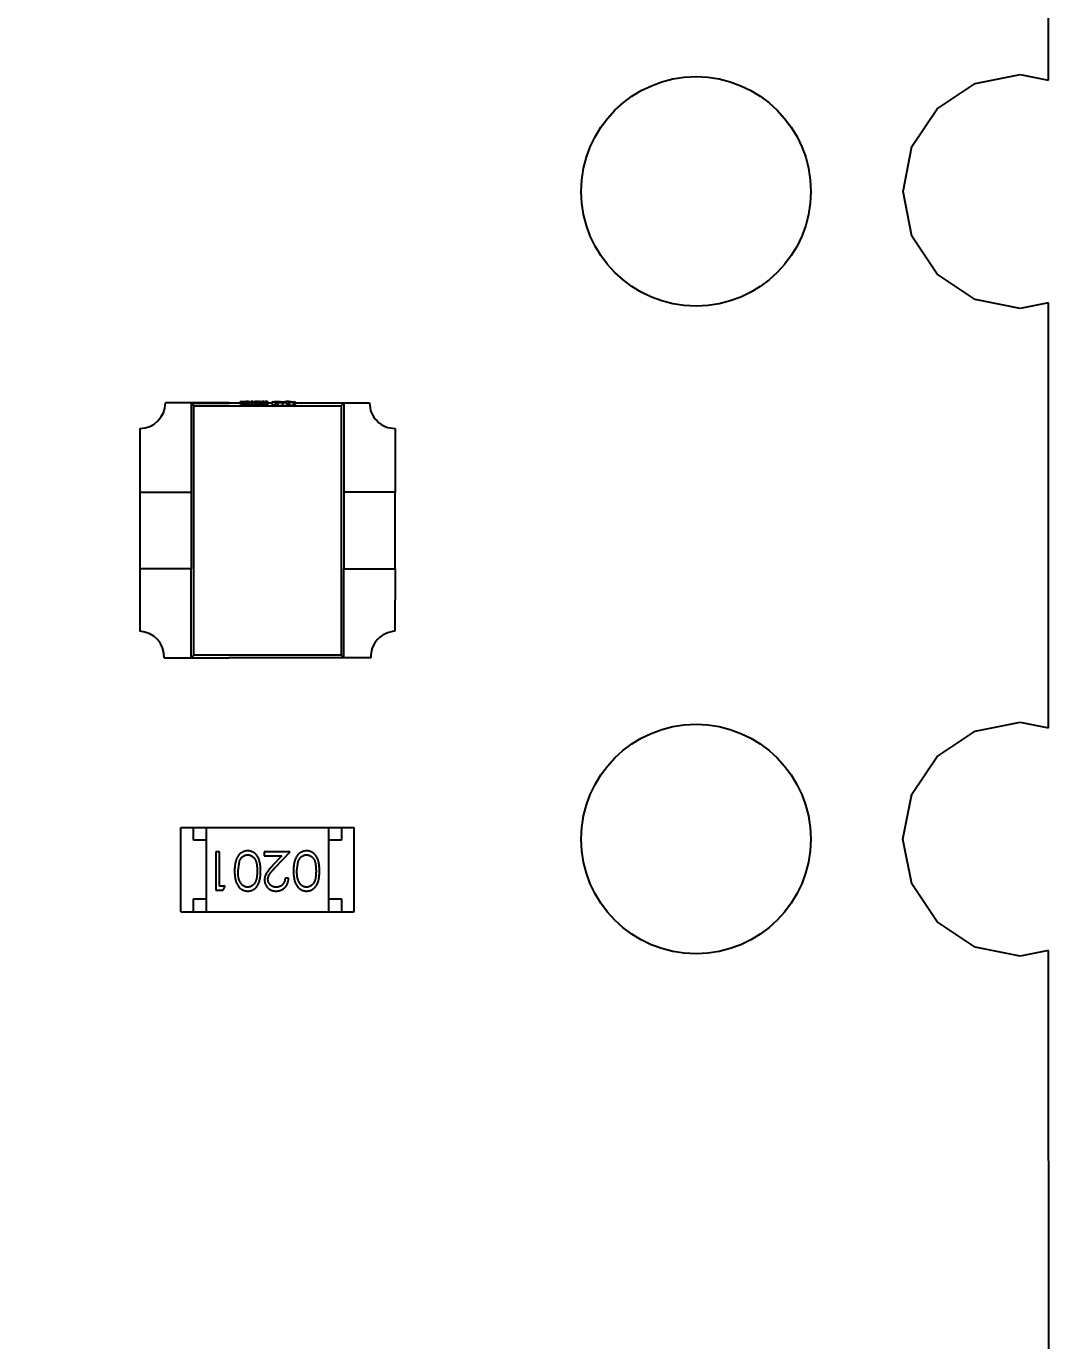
# Model space of a CAD drawing. Header units: inches. Extents: x -37.2 to 29.4, y -3.8 to 37.3.
# Drawn here: x -15.04 to -11.03, y 19.81 to 24.96 of the extents above; entities that cross this region are included whole.
import ezdxf

# ---------------------------------------------------------------- set-up
doc = ezdxf.new("R2010")
doc.units = ezdxf.units.IN
doc.header["$LTSCALE"] = 1.21
doc.header["$MEASUREMENT"] = 0
doc.header["$PDMODE"] = 3
doc.header["$PDSIZE"] = 0.3125
doc.layers.get('0').update_dxf_attribs({"linetype": 'CONTINUOUS'})
doc.layers.get('Defpoints').update_dxf_attribs({"linetype": 'CONTINUOUS'})
doc.layers.add('DIM', color=3, linetype='CONTINUOUS')
doc.styles.get("Standard").update_dxf_attribs({"font": 'txt', "width": 0.8})
doc.dimstyles.get("Standard").update_dxf_attribs({"dimtxt": 0.15625, "dimasz": 0.1875, "dimexe": 0.125, "dimexo": 0.0625, "dimgap": 0.09, "dimtad": 0, "dimtih": 1, "dimtoh": 1, "dimzin": 4, "dimdsep": 46, "dimtxsty": 'STANDARD', "dimblk": '_FILLED', "dimblk1": '_FILLED', "dimblk2": '_FILLED', "dimcen": 0.09, "dimazin": 1, "dimtp": 0.01, "dimtm": 0.01, "dimtfac": 1, "dimtofl": 0, "dimtmove": 0, "dimatfit": 3, "dimldrblk": '_FILLED', "dimfxl": 1, "dimtolj": 1, "dimtzin": 4, "dimarcsym": 0})

# ---------------------------------------------------------------- blocks, each defined once
blk = doc.blocks.new('_FILLED')
at = {"color": 0, "linetype": 'ByBlock'}
blk.add_solid([(0, 0), (-1, 0.1667), (-1, -0.1667)], dxfattribs=at)
blk = doc.blocks.new('*D5')
at = {"layer": 'Defpoints', "color": 0}
for p in [(-36.4962, 28.4485), (-28.0296, 28.4485), (-12.0218, 0.4472)]:
    blk.add_point(p, dxfattribs=at)
at = {"layer": 'DIM', "color": 0, "lineweight": -2}
for p, q in [((-28.0921, 28.4485), (-36.6212, 28.4485)), ((-36.4962, 27.4485), (-36.4962, 16.0045)), ((-36.4962, 1.4472), (-36.4962, 12.8912)), ((-12.0843, 0.4472), (-36.6212, 0.4472))]:
    blk.add_line(p, q, dxfattribs=at)
for p, rotation in [((-36.4962, 28.4485), 90), ((-36.4962, 0.4472), 270)]:
    blk.add_blockref('_FILLED', p, dxfattribs=dict(at, rotation=rotation))
at = {"layer": 'DIM', "color": 0, "insert": (-36.4962, 14.4478), "char_height": 1, "attachment_point": 5, "rotation": 90}
blk.add_mtext('\\A1;28.00', dxfattribs=at)

msp = doc.modelspace()

# ---------------------------------------------------------------- linework, layer by layer
at = {"color": 7, "linetype": 'Continuous'}
for p, q in [((-11.029, 24.7539), (-11.0295, 26.4203)), ((-11.3155, 24.741), (-11.1399, 24.7759)), ((-11.1399, 24.7759), (-11.029, 24.7539)), ((-11.4644, 24.6416), (-11.3155, 24.741)), ((-11.5638, 24.4927), (-11.4644, 24.6416)), ((-11.5988, 24.3172), (-11.5638, 24.4927)), ((-11.5639, 24.1416), (-11.5988, 24.3172)), ((-11.4644, 23.9927), (-11.5639, 24.1416)), ((-11.3156, 23.8933), (-11.4644, 23.9927)), ((-11.14, 23.8583), (-11.3156, 23.8933)), ((-11.0288, 23.8804), (-11.14, 23.8583)), ((-11.0284, 22.2137), (-11.0288, 23.8804)), ((-14.2407, 23.4875), (-14.4902, 23.4875)), ((-14.3893, 23.4864), (-14.3893, 23.1382)), ((-14.3893, 23.4864), (-14.2407, 23.4864)), ((-14.3893, 23.4864), (-14.3789, 23.476)), ((-14.379, 22.4989), (-14.3789, 23.476)), ((-14.3789, 23.476), (-13.8011, 23.4759)), ((-14.2407, 23.4864), (-14.2407, 23.4875)), ((-14.1953, 23.4865), (-14.2407, 23.4865)), ((-14.1953, 23.4831), (-14.1953, 23.4931)), ((-14.1953, 23.4931), (-14.1924, 23.4931)), ((-14.1876, 23.4913), (-14.1953, 23.4931)), ((-14.1876, 23.4814), (-14.1953, 23.4831)), ((-14.1924, 23.4931), (-14.1904, 23.4926)), ((-14.1904, 23.4926), (-14.1819, 23.4926)), ((-14.1896, 23.4924), (-14.1827, 23.4924)), ((-14.1865, 23.4917), (-14.1896, 23.4924)), ((-14.1876, 23.4913), (-14.1876, 23.4814)), ((-14.1848, 23.4913), (-14.1876, 23.4913)), ((-14.1848, 23.4814), (-14.1876, 23.4814)), ((-14.1861, 23.4915), (-14.1858, 23.4917)), ((-14.1827, 23.4924), (-14.1858, 23.4917)), ((-14.1771, 23.4931), (-14.1848, 23.4913)), ((-14.1848, 23.4814), (-14.1848, 23.4913)), ((-14.1771, 23.4831), (-14.1848, 23.4814)), ((-14.1819, 23.4926), (-14.18, 23.4931)), ((-14.18, 23.4931), (-14.1771, 23.4931)), ((-14.1771, 23.4931), (-14.1771, 23.4831)), ((-14.1759, 23.4865), (-14.1771, 23.4865)), ((-14.1759, 23.4922), (-14.1733, 23.4928)), ((-14.1759, 23.4822), (-14.1759, 23.4922)), ((-14.1759, 23.4822), (-14.1733, 23.4816)), ((-14.1729, 23.4928), (-14.165, 23.4931)), ((-14.1729, 23.4816), (-14.1729, 23.4915)), ((-14.165, 23.4929), (-14.171, 23.4927)), ((-14.171, 23.4917), (-14.171, 23.4927)), ((-14.1699, 23.4803), (-14.1699, 23.4903)), ((-14.1699, 23.4903), (-14.167, 23.4903)), ((-14.1622, 23.4885), (-14.1699, 23.4903)), ((-14.1622, 23.4786), (-14.1699, 23.4803)), ((-14.167, 23.4903), (-14.165, 23.4898)), ((-14.1652, 23.4913), (-14.1652, 23.4898)), ((-14.1594, 23.4913), (-14.1652, 23.4913)), ((-14.162, 23.4915), (-14.1651, 23.4915)), ((-14.165, 23.4931), (-14.1594, 23.4931)), ((-14.165, 23.4915), (-14.165, 23.4929)), ((-14.165, 23.4929), (-14.162, 23.4929)), ((-14.165, 23.4898), (-14.1565, 23.4898)), ((-14.1641, 23.4896), (-14.1573, 23.4896)), ((-14.1611, 23.4889), (-14.1641, 23.4896)), ((-14.1622, 23.4885), (-14.1622, 23.4786)), ((-14.1594, 23.4885), (-14.1622, 23.4885)), ((-14.1594, 23.4786), (-14.1622, 23.4786)), ((-14.162, 23.4929), (-14.162, 23.4915)), ((-14.1607, 23.4887), (-14.1604, 23.4889)), ((-14.1573, 23.4896), (-14.1604, 23.4889)), ((-14.1594, 23.4898), (-14.1594, 23.4931)), ((-14.1517, 23.4903), (-14.1594, 23.4885)), ((-14.1594, 23.4786), (-14.1594, 23.4885)), ((-14.1517, 23.4803), (-14.1594, 23.4786)), ((-14.1565, 23.4898), (-14.1545, 23.4903)), ((-14.1556, 23.4931), (-14.1447, 23.4931)), ((-14.1556, 23.4929), (-14.1556, 23.49)), ((-14.1473, 23.4929), (-14.1556, 23.4929)), ((-14.1551, 23.4915), (-14.1473, 23.4915)), ((-14.1551, 23.4913), (-14.1551, 23.4901)), ((-14.1447, 23.4913), (-14.1551, 23.4913)), ((-14.1545, 23.4923), (-14.1473, 23.4923)), ((-14.1545, 23.4921), (-14.1545, 23.4915)), ((-14.1473, 23.4921), (-14.1545, 23.4921)), ((-14.1545, 23.4903), (-14.1517, 23.4903)), ((-14.1517, 23.4903), (-14.1517, 23.4803)), ((-14.1505, 23.4814), (-14.1517, 23.4814)), ((-14.1505, 23.4894), (-14.1479, 23.49)), ((-14.1505, 23.4794), (-14.1505, 23.4894)), ((-14.1505, 23.4794), (-14.1479, 23.4788)), ((-14.1475, 23.49), (-14.1447, 23.4902)), ((-14.1475, 23.4788), (-14.1475, 23.4887)), ((-14.1398, 23.4885), (-14.1475, 23.4887)), ((-14.1475, 23.4788), (-14.1398, 23.4786)), ((-14.1473, 23.4929), (-14.1473, 23.4923)), ((-14.1473, 23.4921), (-14.1473, 23.4915)), ((-14.1396, 23.4901), (-14.1456, 23.4899)), ((-14.1456, 23.4889), (-14.1456, 23.4899)), ((-14.1447, 23.4902), (-14.1447, 23.4931)), ((-14.1447, 23.4888), (-14.1419, 23.4887)), ((-14.1419, 23.4918), (-14.1354, 23.4933)), ((-14.1419, 23.4918), (-14.1419, 23.4902)), ((-14.1393, 23.4918), (-14.1419, 23.4918)), ((-14.1398, 23.4885), (-14.1398, 23.4786)), ((-14.134, 23.4885), (-14.1398, 23.4885)), ((-14.134, 23.4786), (-14.1398, 23.4786)), ((-14.1366, 23.4887), (-14.1397, 23.4887)), ((-14.1396, 23.4903), (-14.134, 23.4903)), ((-14.1396, 23.4887), (-14.1396, 23.4901)), ((-14.1396, 23.4901), (-14.1366, 23.4901)), ((-14.1353, 23.4928), (-14.1393, 23.4918)), ((-14.1393, 23.4903), (-14.1393, 23.4918)), ((-14.1366, 23.4901), (-14.1366, 23.4887)), ((-14.1354, 23.4933), (-14.1302, 23.4937)), ((-14.1353, 23.4928), (-14.1353, 23.4903)), ((-14.135, 23.4903), (-14.135, 23.4929)), ((-14.1346, 23.4903), (-14.1346, 23.4928)), ((-14.1309, 23.4918), (-14.1346, 23.4928)), ((-14.134, 23.4786), (-14.134, 23.4903)), ((-14.1309, 23.4819), (-14.134, 23.4827)), ((-14.1326, 23.4933), (-14.1337, 23.4931)), ((-14.1337, 23.4931), (-14.1285, 23.4919)), ((-14.13, 23.4935), (-14.1326, 23.4933)), ((-14.1326, 23.4933), (-14.1326, 23.4928)), ((-14.1309, 23.4918), (-14.1309, 23.4819)), ((-14.128, 23.4918), (-14.1309, 23.4918)), ((-14.1302, 23.4819), (-14.1309, 23.4819)), ((-14.1302, 23.4903), (-14.1193, 23.4903)), ((-14.1302, 23.4901), (-14.1302, 23.4801)), ((-14.1219, 23.4901), (-14.1302, 23.4901)), ((-14.1297, 23.4801), (-14.1302, 23.4801)), ((-14.13, 23.4922), (-14.13, 23.4935)), ((-14.1297, 23.4887), (-14.1219, 23.4887)), ((-14.1297, 23.4885), (-14.1297, 23.4786)), ((-14.1193, 23.4885), (-14.1297, 23.4885)), ((-14.1193, 23.4786), (-14.1297, 23.4786)), ((-14.1291, 23.4895), (-14.1219, 23.4895)), ((-14.1291, 23.4893), (-14.1291, 23.4887)), ((-14.1219, 23.4893), (-14.1291, 23.4893)), ((-14.1285, 23.4918), (-14.1285, 23.4935)), ((-14.128, 23.4903), (-14.128, 23.4918)), ((-14.1267, 23.4903), (-14.1267, 23.4927)), ((-14.126, 23.4918), (-14.126, 23.4903)), ((-14.1226, 23.4918), (-14.126, 23.4918)), ((-14.1258, 23.4921), (-14.1258, 23.4925)), ((-14.1211, 23.4929), (-14.1241, 23.4928)), ((-14.1239, 23.4931), (-14.1208, 23.4931)), ((-14.1226, 23.492), (-14.1226, 23.4924)), ((-14.1226, 23.4903), (-14.1226, 23.4918)), ((-14.1197, 23.4918), (-14.1226, 23.4918)), ((-14.1219, 23.4901), (-14.1219, 23.4895)), ((-14.1219, 23.4893), (-14.1219, 23.4887)), ((-14.1211, 23.4925), (-14.1211, 23.4929)), ((-14.1193, 23.4786), (-14.1193, 23.4903)), ((-14.1185, 23.4819), (-14.1185, 23.4919)), ((-14.1169, 23.4822), (-14.1169, 23.4928)), ((-14.1152, 23.4865), (-14.1169, 23.4865)), ((-14.1099, 23.4901), (-14.1152, 23.49)), ((-14.1152, 23.4786), (-14.1152, 23.49)), ((-14.1104, 23.4885), (-14.1152, 23.4885)), ((-14.1152, 23.4786), (-14.1104, 23.4785)), ((-14.1135, 23.4931), (-14.1135, 23.4903)), ((-14.1135, 23.4931), (-14.1109, 23.4931)), ((-14.1109, 23.4931), (-14.1109, 23.4929)), ((-14.1109, 23.4924), (-14.1109, 23.4926)), ((-14.1109, 23.4924), (-14.1075, 23.4925)), ((-14.1066, 23.4923), (-14.1109, 23.4923)), ((-14.1109, 23.4923), (-14.108, 23.492)), ((-14.1082, 23.4918), (-14.1109, 23.4918)), ((-14.1104, 23.4887), (-14.1049, 23.4889)), ((-14.1029, 23.4887), (-14.1104, 23.4885)), ((-14.1104, 23.4785), (-14.1104, 23.4885)), ((-14.1104, 23.4785), (-14.1029, 23.4788)), ((-14.1099, 23.4887), (-14.1099, 23.4901)), ((-14.1047, 23.4899), (-14.1099, 23.4901)), ((-14.1071, 23.4929), (-14.1098, 23.4928)), ((-14.1098, 23.4926), (-14.1098, 23.4928)), ((-14.1097, 23.493), (-14.1064, 23.4931)), ((-14.1096, 23.4903), (-14.1044, 23.4902)), ((-14.1032, 23.4919), (-14.1082, 23.4918)), ((-14.1082, 23.4903), (-14.1082, 23.4918)), ((-14.108, 23.492), (-14.1044, 23.492)), ((-14.1071, 23.4925), (-14.1071, 23.4929)), ((-14.1066, 23.492), (-14.1066, 23.4923)), ((-14.1051, 23.4927), (-14.1051, 23.4929)), ((-14.1047, 23.4889), (-14.1047, 23.4899)), ((-14.1018, 23.4927), (-14.1044, 23.4924)), ((-14.1032, 23.4901), (-14.1032, 23.4919)), ((-14.1029, 23.4788), (-14.1029, 23.4887)), ((-14.1, 23.4894), (-14.1026, 23.4888)), ((-14.1026, 23.4788), (-14.1, 23.4795)), ((-14.1018, 23.4901), (-14.1018, 23.4927)), ((-14.1, 23.4795), (-14.1, 23.4894)), ((-14.0994, 23.4864), (-14.1, 23.4864)), ((-14.0994, 23.4931), (-14.0885, 23.4931)), ((-14.0994, 23.4929), (-14.0994, 23.4829)), ((-14.0911, 23.4929), (-14.0994, 23.4929)), ((-14.0992, 23.4903), (-14.0885, 23.4903)), ((-14.0992, 23.4901), (-14.0992, 23.4801)), ((-14.0911, 23.4901), (-14.0992, 23.4901)), ((-14.0911, 23.4801), (-14.0992, 23.4801)), ((-14.0989, 23.4915), (-14.0911, 23.4915)), ((-14.0989, 23.4913), (-14.0989, 23.4903)), ((-14.0885, 23.4913), (-14.0989, 23.4913)), ((-14.0983, 23.4923), (-14.0911, 23.4923)), ((-14.0983, 23.4921), (-14.0983, 23.4915)), ((-14.0911, 23.4921), (-14.0983, 23.4921)), ((-14.0911, 23.4929), (-14.0911, 23.4923)), ((-14.0911, 23.4921), (-14.0911, 23.4915)), ((-14.0911, 23.4901), (-14.0911, 23.4786)), ((-14.0885, 23.4885), (-14.0911, 23.4885)), ((-14.0885, 23.4786), (-14.0911, 23.4786)), ((-14.0885, 23.4786), (-14.0885, 23.4931)), ((-14.0718, 23.4864), (-14.0885, 23.4864)), ((-14.0718, 23.4913), (-14.0665, 23.4925)), ((-14.0718, 23.4814), (-14.0718, 23.4913)), ((-14.0633, 23.4899), (-14.0718, 23.4913)), ((-14.0718, 23.4814), (-14.0632, 23.48)), ((-14.0665, 23.4925), (-14.063, 23.4928)), ((-14.063, 23.4928), (-14.0534, 23.4931)), ((-14.0575, 23.4897), (-14.063, 23.4899)), ((-14.063, 23.48), (-14.0575, 23.4797)), ((-14.0525, 23.4923), (-14.0629, 23.4913)), ((-14.0629, 23.4913), (-14.0516, 23.4903)), ((-14.0575, 23.4797), (-14.0575, 23.4897)), ((-14.0498, 23.4887), (-14.0575, 23.4897)), ((-14.0575, 23.4797), (-14.0498, 23.4787)), ((-14.0534, 23.4931), (-14.0448, 23.4931)), ((-14.0525, 23.4923), (-14.0525, 23.4903)), ((-14.046, 23.4923), (-14.0525, 23.4923)), ((-14.0516, 23.4903), (-14.0505, 23.4903)), ((-14.0505, 23.4903), (-14.0457, 23.4894)), ((-14.0498, 23.4787), (-14.0498, 23.4887)), ((-14.0301, 23.488), (-14.0498, 23.4887)), ((-14.0498, 23.4787), (-14.0301, 23.4781)), ((-14.046, 23.4894), (-14.046, 23.4923)), ((-14.0457, 23.4916), (-14.0255, 23.4925)), ((-14.0457, 23.4894), (-14.0457, 23.4916)), ((-14.0412, 23.4909), (-14.0457, 23.4916)), ((-14.0457, 23.4894), (-14.0407, 23.489)), ((-14.0407, 23.4927), (-14.0451, 23.4923)), ((-14.0451, 23.4916), (-14.0451, 23.4923)), ((-14.0448, 23.4931), (-14.0407, 23.4927)), ((-14.0219, 23.4918), (-14.0412, 23.4909)), ((-14.0412, 23.4891), (-14.0412, 23.4909)), ((-14.0407, 23.4918), (-14.0407, 23.4927)), ((-14.0407, 23.489), (-14.0302, 23.4888)), ((-14.0128, 23.4885), (-14.0301, 23.488)), ((-14.0301, 23.4781), (-14.0301, 23.488)), ((-14.0301, 23.4781), (-14.0128, 23.4786)), ((-14.0255, 23.4926), (-14.0111, 23.4939)), ((-14.0255, 23.4925), (-14.0255, 23.4926)), ((-14.0255, 23.4888), (-14.011, 23.49)), ((-14.0219, 23.4918), (-14.0219, 23.489)), ((-14.0111, 23.4914), (-14.0219, 23.4918)), ((-14.0109, 23.4931), (-14.0166, 23.4927)), ((-14.0166, 23.4927), (-14.0109, 23.4922)), ((-14.0128, 23.4786), (-14.0128, 23.4885)), ((-14.0111, 23.4939), (-13.9974, 23.493)), ((-13.9975, 23.4922), (-14.0111, 23.4914)), ((-14.0111, 23.49), (-14.0111, 23.4914)), ((-14.0053, 23.4927), (-14.0109, 23.4931)), ((-14.0109, 23.4922), (-14.0053, 23.4927)), ((-14.0109, 23.49), (-14.0033, 23.4898)), ((-14.0065, 23.4791), (-14.0065, 23.4891)), ((-14.0031, 23.489), (-14.0065, 23.4891)), ((-14.0065, 23.4791), (-14.0031, 23.4791)), ((-14.0033, 23.4898), (-13.9889, 23.491)), ((-13.9865, 23.4896), (-14.0031, 23.489)), ((-14.0031, 23.4791), (-14.0031, 23.489)), ((-14.0031, 23.4791), (-13.9865, 23.4797)), ((-13.9975, 23.4899), (-13.9975, 23.4922)), ((-13.9889, 23.491), (-13.9975, 23.4922)), ((-13.9974, 23.493), (-13.9858, 23.4924)), ((-13.9798, 23.4911), (-13.9865, 23.4896)), ((-13.9865, 23.4797), (-13.9865, 23.4896)), ((-13.9865, 23.4797), (-13.9798, 23.4811)), ((-13.9858, 23.4924), (-13.9798, 23.4911)), ((-13.9798, 23.4811), (-13.9798, 23.4911)), ((-13.9393, 23.4864), (-13.9798, 23.4864)), ((-13.9393, 23.4863), (-13.9393, 23.4874)), ((-13.9393, 23.4874), (-13.6898, 23.4874)), ((-13.7907, 23.4863), (-13.9393, 23.4863)), ((-13.7907, 23.4863), (-13.8011, 23.4759)), ((-13.8011, 23.4759), (-13.8011, 22.4989)), ((-13.7907, 23.4863), (-13.7907, 23.1381)), ((-14.59, 23.3877), (-14.59, 23.1382)), ((-13.59, 23.3876), (-13.59, 23.1381)), ((-14.59, 23.1382), (-14.3893, 23.1382)), ((-14.589, 22.8368), (-14.589, 23.1382)), ((-14.3894, 23.1382), (-14.3894, 22.8368)), ((-13.59, 23.1381), (-13.7907, 23.1381)), ((-13.7906, 23.1381), (-13.7906, 22.8367)), ((-13.591, 23.1381), (-13.591, 22.8367)), ((-14.59, 22.8368), (-14.5901, 22.592)), ((-14.3894, 22.8368), (-14.59, 22.8368)), ((-14.3894, 22.4886), (-14.3894, 22.8368)), ((-13.7908, 22.4885), (-13.7907, 22.8367)), ((-13.7907, 22.8367), (-13.59, 22.8367)), ((-13.59, 22.8367), (-13.5901, 22.592)), ((-14.4953, 22.4875), (-14.2408, 22.4875)), ((-14.3894, 22.4886), (-14.379, 22.4989)), ((-14.3894, 22.4886), (-14.2408, 22.4885)), ((-13.8011, 22.4989), (-14.379, 22.4989)), ((-14.2408, 22.4875), (-14.2408, 22.4885)), ((-13.9394, 22.4884), (-14.2408, 22.4885)), ((-13.9394, 22.4874), (-13.9394, 22.4885)), ((-13.7908, 22.4885), (-13.9394, 22.4885)), ((-13.6849, 22.4874), (-13.9394, 22.4874)), ((-13.7908, 22.4885), (-13.8011, 22.4989)), ((-11.3157, 22.201), (-11.1401, 22.2359)), ((-11.1401, 22.2359), (-11.0284, 22.2137)), ((-11.4646, 22.1016), (-11.3157, 22.201)), ((-11.564, 21.9527), (-11.4646, 22.1016)), ((-11.599, 21.7772), (-11.564, 21.9527)), ((-14.4301, 21.4925), (-14.4301, 21.8225)), ((-14.4301, 21.8225), (-13.7501, 21.8224)), ((-14.3801, 21.7725), (-14.3801, 21.8225)), ((-14.3301, 21.8225), (-14.3301, 21.4925)), ((-13.8501, 21.8224), (-13.8501, 21.4924)), ((-13.8001, 21.8224), (-13.8001, 21.7724)), ((-13.7501, 21.4924), (-13.7501, 21.8224)), ((-14.3301, 21.7725), (-14.3801, 21.7725)), ((-13.8001, 21.7724), (-13.8501, 21.7724)), ((-11.5641, 21.6016), (-11.599, 21.7772)), ((-14.2919, 21.7272), (-14.2919, 21.5772)), ((-14.2785, 21.7272), (-14.2919, 21.7272)), ((-14.2785, 21.5926), (-14.2785, 21.7272)), ((-14.1035, 21.7272), (-14.1035, 21.7118)), ((-14.0016, 21.7272), (-14.1035, 21.7272)), ((-14.1035, 21.7118), (-14.0337, 21.7118)), ((-14.0337, 21.7118), (-14.0712, 21.6717)), ((-14.0597, 21.6651), (-14.0016, 21.7272)), ((-14.2054, 21.6522), (-14.1997, 21.6899)), ((-13.9746, 21.6522), (-13.969, 21.6899)), ((-14.0073, 21.6233), (-14.0208, 21.6233)), ((-11.4646, 21.4527), (-11.5641, 21.6016)), ((-14.2919, 21.5772), (-14.2642, 21.5772)), ((-14.2554, 21.5926), (-14.2785, 21.5926)), ((-14.2642, 21.5772), (-14.2554, 21.5926)), ((-14.3801, 21.4925), (-14.3801, 21.5425)), ((-14.3801, 21.5425), (-14.3301, 21.5425)), ((-13.8501, 21.5424), (-13.8001, 21.5424)), ((-13.8001, 21.5424), (-13.8001, 21.4924)), ((-14.4301, 21.4925), (-13.7501, 21.4924)), ((-11.3158, 21.3533), (-11.4646, 21.4527)), ((-11.1402, 21.3183), (-11.3158, 21.3533)), ((-11.0282, 21.3406), (-11.1402, 21.3183)), ((-11.0277, 19.6735), (-11.0282, 21.3406))]:
    msp.add_line(p, q, dxfattribs=at)
for centre in [(-12.41, 24.3172), (-12.4102, 21.7772)]:
    msp.add_circle(centre, 0.45, dxfattribs=at)
for centre, radius, start, end in [((-14.59, 23.4875), 0.0998, 269.9955, 359.9955), ((-14.1696, 23.4516), 0.0413, 94.6254, 95.2072), ((-14.1696, 23.5248), 0.0433, 265.0725, 265.6174), ((-14.1695, 23.5356), 0.0441, 265.1649, 265.6143), ((-14.1661, 23.5979), 0.1066, 267.5166, 268.8897), ((-14.1667, 23.5715), 0.0901, 267.484, 267.9639), ((-14.1661, 23.5711), 0.0795, 267.6595, 269.0667), ((-14.1652, 23.6483), 0.157, 268.9209, 270.0118), ((-14.1655, 23.6002), 0.1087, 268.9886, 269.1813), ((-14.1652, 23.6222), 0.1307, 269.1924, 270.0296), ((-14.1441, 23.4488), 0.0413, 94.6254, 95.2072), ((-14.1442, 23.522), 0.0433, 265.0725, 265.6174), ((-14.1441, 23.5327), 0.0441, 265.1649, 265.6143), ((-14.1424, 23.5305), 0.0418, 265.7244, 266.8813), ((-14.1405, 23.3814), 0.1089, 90.7517, 92.202), ((-14.1397, 23.3316), 0.1587, 89.9654, 90.8158), ((-14.1398, 23.6145), 0.1258, 269.0236, 270.045), ((-14.13, 23.4514), 0.0421, 88.0083, 89.9711), ((-14.1231, 23.5439), 0.0519, 266.8095, 268.0488), ((-14.1227, 23.5559), 0.0639, 268.0224, 268.7269), ((-14.1178, 23.6403), 0.148, 267.5674, 268.1566), ((-14.1224, 23.5698), 0.0779, 268.7346, 270.0415), ((-14.1211, 23.416), 0.0769, 88.9435, 90.0075), ((-14.1208, 23.372), 0.1211, 89.3149, 90.0025), ((-14.1209, 23.4258), 0.0671, 87.7525, 88.9452), ((-14.1216, 23.546), 0.0543, 272.0382, 272.2295), ((-14.1212, 23.5347), 0.0429, 272.174, 273.4899), ((-14.1211, 23.5238), 0.0419, 272.5451, 273.4898), ((-14.1205, 23.4345), 0.0584, 86.4203, 87.7542), ((-14.1115, 23.41), 0.0803, 91.367, 92.6025), ((-14.1113, 23.57), 0.0813, 267.2273, 268.4448), ((-14.1102, 23.3573), 0.133, 90.3177, 91.413), ((-14.1106, 23.5938), 0.1051, 268.4288, 269.8173), ((-14.1096, 23.2949), 0.1954, 89.9852, 90.3799), ((-14.1104, 23.617), 0.1283, 269.7689, 269.9966), ((-14.1078, 23.5958), 0.1035, 270.6597, 271.2963), ((-14.1069, 23.5568), 0.0645, 271.2489, 272.2135), ((-14.1069, 23.511), 0.0223, 275.2511, 276.6598), ((-14.1071, 23.5472), 0.0552, 272.8373, 274.027), ((-14.1071, 23.4386), 0.0516, 85.6465, 86.9863), ((-14.1061, 23.4525), 0.0377, 84.719, 85.5988), ((-14.1063, 23.5264), 0.0378, 275.0628, 275.5088), ((-14.1063, 23.5164), 0.0378, 275.0627, 275.5123), ((-14.0551, 23.6205), 0.1308, 266.4348, 266.562), ((-14.0302, 23.716), 0.2272, 269.9953, 271.1974), ((-14.02, 23.6073), 0.119, 273.4421, 276.5111), ((-14.0202, 23.5999), 0.1216, 273.4748, 276.4784), ((-13.59, 23.4874), 0.0998, 179.9955, 269.9955), ((-14.5949, 22.4924), 0.0998, 357.1979, 87.1979), ((-13.5852, 22.4923), 0.0998, 92.7932, 182.7932)]:
    msp.add_arc(centre, radius, start, end, dxfattribs=at)
for points in [[(-14.1865, 23.4917), (-14.1864, 23.4916), (-14.1863, 23.4916), (-14.1862, 23.4915)], [(-14.1611, 23.4889), (-14.161, 23.4888), (-14.1609, 23.4888), (-14.1608, 23.4887)], [(-14.135, 23.4929), (-14.1351, 23.4928), (-14.1352, 23.4928), (-14.1353, 23.4928)], [(-14.1346, 23.4928), (-14.1348, 23.4928), (-14.1349, 23.4928), (-14.135, 23.4929)], [(-14.1109, 23.4929), (-14.1105, 23.4929), (-14.1101, 23.493), (-14.1097, 23.493)], [(-14.0632, 23.48), (-14.0631, 23.48), (-14.0631, 23.48), (-14.063, 23.48)], [(-14.0457, 23.4923), (-14.0458, 23.4923), (-14.0459, 23.4923), (-14.046, 23.4923)], [(-14.0451, 23.4923), (-14.0453, 23.4923), (-14.0455, 23.4923), (-14.0457, 23.4923)]]:
    msp.add_open_spline(points, degree=3, dxfattribs=at)
for points, knots in [([(-14.1746, 23.4917), (-14.1749, 23.4918), (-14.1754, 23.4918), (-14.1758, 23.492), (-14.1759, 23.4921), (-14.1759, 23.4922)], [0, 0, 0, 0, 0.70612, 0.896661, 1, 1, 1, 1]), ([(-14.1732, 23.4916), (-14.1734, 23.4916), (-14.1738, 23.4916), (-14.1743, 23.4917), (-14.1746, 23.4917)], [0, 0, 0, 0, 0.281354, 1, 1, 1, 1]), ([(-14.171, 23.4927), (-14.1713, 23.4927), (-14.1719, 23.4926), (-14.1726, 23.4925), (-14.173, 23.4924), (-14.1732, 23.4922), (-14.1732, 23.4922)], [0, 0, 0, 0, 0.419042, 0.721004, 0.909269, 1, 1, 1, 1]), ([(-14.1732, 23.4922), (-14.1732, 23.4921), (-14.173, 23.492), (-14.1726, 23.4919), (-14.1718, 23.4918), (-14.1713, 23.4917), (-14.171, 23.4917)], [0, 0, 0, 0, 0.089477, 0.27769, 0.580185, 1, 1, 1, 1]), ([(-14.1708, 23.4914), (-14.1709, 23.4914), (-14.1716, 23.4915), (-14.1724, 23.4915), (-14.1729, 23.4915)], [0, 0, 0, 0, 0.264041, 1, 1, 1, 1]), ([(-14.1729, 23.4816), (-14.1727, 23.4816), (-14.172, 23.4815), (-14.1713, 23.4815), (-14.1707, 23.4815)], [0, 0, 0, 0, 0.235679, 1, 1, 1, 1]), ([(-14.171, 23.4917), (-14.1708, 23.4917), (-14.1703, 23.4916), (-14.1698, 23.4916), (-14.1693, 23.4916)], [0, 0, 0, 0, 0.232361, 1, 1, 1, 1]), ([(-14.1492, 23.4889), (-14.1495, 23.489), (-14.15, 23.489), (-14.1504, 23.4892), (-14.1505, 23.4893), (-14.1505, 23.4894)], [0, 0, 0, 0, 0.70612, 0.896661, 1, 1, 1, 1]), ([(-14.1478, 23.4888), (-14.1479, 23.4888), (-14.1484, 23.4888), (-14.1488, 23.4889), (-14.1492, 23.4889)], [0, 0, 0, 0, 0.281354, 1, 1, 1, 1]), ([(-14.1456, 23.4899), (-14.1459, 23.4899), (-14.1465, 23.4898), (-14.1472, 23.4897), (-14.1476, 23.4896), (-14.1478, 23.4894), (-14.1478, 23.4894)], [0, 0, 0, 0, 0.419042, 0.721004, 0.909269, 1, 1, 1, 1]), ([(-14.1478, 23.4894), (-14.1478, 23.4893), (-14.1476, 23.4892), (-14.1471, 23.4891), (-14.1464, 23.4889), (-14.1459, 23.4889), (-14.1455, 23.4889)], [0, 0, 0, 0, 0.089477, 0.27769, 0.580185, 1, 1, 1, 1]), ([(-14.1302, 23.4937), (-14.13, 23.4937), (-14.1295, 23.4937), (-14.1289, 23.4937), (-14.1285, 23.4937)], [0, 0, 0, 0, 0.281724, 1, 1, 1, 1]), ([(-14.1267, 23.4927), (-14.1267, 23.4928), (-14.1266, 23.4928), (-14.1264, 23.4929), (-14.1261, 23.4929), (-14.126, 23.4929)], [0, 0, 0, 0, 0.093476, 0.282689, 1, 1, 1, 1]), ([(-14.1266, 23.4927), (-14.1266, 23.4927), (-14.1266, 23.4927), (-14.1267, 23.4927), (-14.1267, 23.4927)], [0, 0, 0, 0, 0.362199, 1, 1, 1, 1]), ([(-14.1258, 23.4925), (-14.1259, 23.4925), (-14.1262, 23.4926), (-14.1264, 23.4926), (-14.1266, 23.4927)], [0, 0, 0, 0, 0.340015, 1, 1, 1, 1]), ([(-14.126, 23.4929), (-14.1259, 23.4929), (-14.1256, 23.493), (-14.1253, 23.493), (-14.1251, 23.493)], [0, 0, 0, 0, 0.212907, 1, 1, 1, 1]), ([(-14.1254, 23.4925), (-14.1254, 23.4925), (-14.1256, 23.4925), (-14.1257, 23.4925), (-14.1258, 23.4925)], [0, 0, 0, 0, 0.281529, 1, 1, 1, 1]), ([(-14.1241, 23.4924), (-14.1242, 23.4924), (-14.1246, 23.4924), (-14.1251, 23.4925), (-14.1254, 23.4925)], [0, 0, 0, 0, 0.290391, 1, 1, 1, 1]), ([(-14.1251, 23.493), (-14.125, 23.493), (-14.1246, 23.493), (-14.1242, 23.4931), (-14.1239, 23.4931)], [0, 0, 0, 0, 0.23316, 1, 1, 1, 1]), ([(-14.1241, 23.4928), (-14.1241, 23.4927), (-14.124, 23.4927), (-14.1239, 23.4927), (-14.1237, 23.4927), (-14.1235, 23.4926), (-14.1234, 23.4926)], [0, 0, 0, 0, 0.0798, 0.267696, 0.573836, 1, 1, 1, 1]), ([(-14.1234, 23.4926), (-14.1234, 23.4926), (-14.1233, 23.4926), (-14.1231, 23.4926), (-14.123, 23.4926)], [0, 0, 0, 0, 0.211518, 1, 1, 1, 1]), ([(-14.123, 23.4926), (-14.1229, 23.4926), (-14.1221, 23.4926), (-14.1214, 23.4925), (-14.1208, 23.4925)], [0, 0, 0, 0, 0.186628, 1, 1, 1, 1]), ([(-14.1209, 23.4923), (-14.121, 23.4923), (-14.1216, 23.4923), (-14.1221, 23.4923), (-14.1226, 23.4924)], [0, 0, 0, 0, 0.206096, 1, 1, 1, 1]), ([(-14.1223, 23.492), (-14.1221, 23.492), (-14.1214, 23.492), (-14.1208, 23.492), (-14.1203, 23.492)], [0, 0, 0, 0, 0.29277, 1, 1, 1, 1]), ([(-14.1201, 23.4923), (-14.1201, 23.4923), (-14.1204, 23.4923), (-14.1207, 23.4923), (-14.1209, 23.4923)], [0, 0, 0, 0, 0.182921, 1, 1, 1, 1]), ([(-14.1208, 23.4925), (-14.1206, 23.4925), (-14.1198, 23.4925), (-14.1191, 23.4925), (-14.1186, 23.4924)], [0, 0, 0, 0, 0.295862, 1, 1, 1, 1]), ([(-14.1203, 23.492), (-14.1202, 23.492), (-14.12, 23.492), (-14.1198, 23.4921), (-14.1196, 23.4921), (-14.1195, 23.4921), (-14.1195, 23.4921)], [0, 0, 0, 0, 0.427616, 0.735164, 0.923422, 1, 1, 1, 1]), ([(-14.1194, 23.4931), (-14.1192, 23.4931), (-14.1183, 23.4931), (-14.1175, 23.4931), (-14.1169, 23.493)], [0, 0, 0, 0, 0.268976, 1, 1, 1, 1]), ([(-14.1186, 23.4924), (-14.1185, 23.4924), (-14.1182, 23.4924), (-14.1179, 23.4924), (-14.1176, 23.4924)], [0, 0, 0, 0, 0.313471, 1, 1, 1, 1]), ([(-14.1169, 23.4922), (-14.1169, 23.4921), (-14.1171, 23.492), (-14.1174, 23.492), (-14.1179, 23.4919), (-14.1183, 23.4919), (-14.1185, 23.4919)], [0, 0, 0, 0, 0.077566, 0.26555, 0.572616, 1, 1, 1, 1]), ([(-14.1185, 23.4819), (-14.1183, 23.482), (-14.1179, 23.482), (-14.1174, 23.482), (-14.1171, 23.4821), (-14.1169, 23.4822), (-14.1169, 23.4822)], [0, 0, 0, 0, 0.427384, 0.73445, 0.922434, 1, 1, 1, 1]), ([(-14.1176, 23.4924), (-14.1175, 23.4923), (-14.1172, 23.4923), (-14.117, 23.4922), (-14.1169, 23.4922), (-14.1169, 23.4922)], [0, 0, 0, 0, 0.717253, 0.906026, 1, 1, 1, 1]), ([(-14.1122, 23.4919), (-14.1125, 23.4919), (-14.1129, 23.492), (-14.1133, 23.4921), (-14.1135, 23.4922), (-14.1135, 23.4923)], [0, 0, 0, 0, 0.710863, 0.900065, 1, 1, 1, 1]), ([(-14.1109, 23.4918), (-14.111, 23.4918), (-14.1115, 23.4919), (-14.1119, 23.4919), (-14.1122, 23.4919)], [0, 0, 0, 0, 0.280856, 1, 1, 1, 1]), ([(-14.1098, 23.4928), (-14.1101, 23.4928), (-14.1105, 23.4927), (-14.1108, 23.4927), (-14.1109, 23.4926), (-14.1109, 23.4926)], [0, 0, 0, 0, 0.72294, 0.911509, 1, 1, 1, 1]), ([(-14.1075, 23.4925), (-14.1072, 23.4925), (-14.1064, 23.4925), (-14.1056, 23.4925), (-14.1051, 23.4926)], [0, 0, 0, 0, 0.334109, 1, 1, 1, 1]), ([(-14.1057, 23.4929), (-14.1058, 23.4929), (-14.1062, 23.4929), (-14.1067, 23.4929), (-14.1071, 23.4929)], [0, 0, 0, 0, 0.22201, 1, 1, 1, 1]), ([(-14.1064, 23.4931), (-14.1062, 23.4931), (-14.1054, 23.4931), (-14.1045, 23.4931), (-14.104, 23.4931)], [0, 0, 0, 0, 0.280018, 1, 1, 1, 1]), ([(-14.1051, 23.4929), (-14.1052, 23.4929), (-14.1053, 23.4929), (-14.1055, 23.4929), (-14.1057, 23.4929)], [0, 0, 0, 0, 0.231629, 1, 1, 1, 1]), ([(-14.1045, 23.4928), (-14.1045, 23.4928), (-14.1047, 23.4928), (-14.1049, 23.4929), (-14.1051, 23.4929)], [0, 0, 0, 0, 0.15892, 1, 1, 1, 1]), ([(-14.1051, 23.4926), (-14.1049, 23.4926), (-14.1047, 23.4926), (-14.1045, 23.4926), (-14.1044, 23.4927), (-14.1044, 23.4927)], [0, 0, 0, 0, 0.718986, 0.908635, 1, 1, 1, 1]), ([(-14.1027, 23.4894), (-14.1027, 23.4895), (-14.1029, 23.4896), (-14.1033, 23.4897), (-14.1039, 23.4898), (-14.1044, 23.4899), (-14.1047, 23.4899)], [0, 0, 0, 0, 0.092886, 0.281594, 0.582832, 1, 1, 1, 1]), ([(-14.1043, 23.4889), (-14.1042, 23.4889), (-14.1038, 23.489), (-14.1034, 23.4891), (-14.1032, 23.4891)], [0, 0, 0, 0, 0.307602, 1, 1, 1, 1]), ([(-14.104, 23.4931), (-14.1039, 23.4931), (-14.1036, 23.493), (-14.1033, 23.493), (-14.1031, 23.493)], [0, 0, 0, 0, 0.268866, 1, 1, 1, 1]), ([(-14.1032, 23.4891), (-14.1031, 23.4892), (-14.1029, 23.4892), (-14.1027, 23.4893), (-14.1027, 23.4894)], [0, 0, 0, 0, 0.659126, 1, 1, 1, 1]), ([(-14.1031, 23.493), (-14.1028, 23.493), (-14.1024, 23.4929), (-14.1021, 23.4929), (-14.1019, 23.4928)], [0, 0, 0, 0, 0.62151, 1, 1, 1, 1]), ([(-14.1026, 23.4901), (-14.1025, 23.49), (-14.1022, 23.49), (-14.1019, 23.49), (-14.1017, 23.49)], [0, 0, 0, 0, 0.268425, 1, 1, 1, 1]), ([(-14.1017, 23.49), (-14.1013, 23.4899), (-14.1007, 23.4898), (-14.1001, 23.4896), (-14.1, 23.4895), (-14.1, 23.4894)], [0, 0, 0, 0, 0.708774, 0.898679, 1, 1, 1, 1]), ([(-14.1671, 21.731), (-14.1683, 21.731), (-14.1707, 21.731), (-14.1742, 21.7305), (-14.1776, 21.7299), (-14.181, 21.7289), (-14.1842, 21.7277), (-14.1874, 21.7263), (-14.1905, 21.7245), (-14.1935, 21.7225), (-14.1964, 21.7203), (-14.1991, 21.7178), (-14.2017, 21.715), (-14.2041, 21.7119), (-14.2064, 21.7086), (-14.2085, 21.7051), (-14.2104, 21.7013), (-14.2122, 21.6972), (-14.2138, 21.6928), (-14.2151, 21.6881), (-14.2163, 21.683), (-14.2172, 21.6775), (-14.2179, 21.6717), (-14.2185, 21.6655), (-14.2188, 21.659), (-14.2188, 21.6545), (-14.2189, 21.6522)], [0, 0, 0, 0, 0.033824, 0.067298, 0.10028, 0.133019, 0.165736, 0.198792, 0.232372, 0.266409, 0.301016, 0.336196, 0.371972, 0.408574, 0.446394, 0.485225, 0.525372, 0.567224, 0.611081, 0.65775, 0.70702, 0.759235, 0.814484, 0.873227, 0.934937, 1, 1, 1, 1]), ([(-14.1997, 21.6899), (-14.1993, 21.6909), (-14.1986, 21.693), (-14.1972, 21.6959), (-14.1958, 21.6986), (-14.1942, 21.7012), (-14.1924, 21.7035), (-14.1906, 21.7056), (-14.1886, 21.7075), (-14.1858, 21.7098), (-14.1821, 21.7121), (-14.1774, 21.7141), (-14.1725, 21.7154), (-14.1692, 21.7156), (-14.1675, 21.7156)], [0, 0, 0, 0, 0.075949, 0.148549, 0.218996, 0.286119, 0.351826, 0.416074, 0.478265, 0.540325, 0.660405, 0.774606, 0.887187, 1, 1, 1, 1]), ([(-14.1675, 21.7156), (-14.1659, 21.7155), (-14.1626, 21.7154), (-14.1577, 21.7141), (-14.153, 21.712), (-14.1492, 21.7096), (-14.1464, 21.7073), (-14.1443, 21.7054), (-14.1424, 21.7033), (-14.1406, 21.7009), (-14.139, 21.6984), (-14.1375, 21.6957), (-14.1362, 21.6928), (-14.1349, 21.6897), (-14.1338, 21.6863), (-14.1329, 21.6825), (-14.1322, 21.6784), (-14.1315, 21.6739), (-14.131, 21.669), (-14.1307, 21.6637), (-14.1304, 21.6581), (-14.1304, 21.6542), (-14.1304, 21.6522)], [0, 0, 0, 0, 0.060034, 0.120278, 0.182348, 0.247919, 0.281641, 0.315701, 0.350322, 0.385703, 0.421819, 0.459196, 0.497866, 0.538301, 0.58121, 0.628183, 0.679403, 0.734699, 0.794074, 0.858416, 0.927049, 1, 1, 1, 1]), ([(-14.1169, 21.6522), (-14.117, 21.6546), (-14.117, 21.6592), (-14.1173, 21.666), (-14.1178, 21.6724), (-14.1185, 21.6783), (-14.1194, 21.6838), (-14.1205, 21.689), (-14.1218, 21.6937), (-14.1233, 21.6981), (-14.125, 21.7021), (-14.1269, 21.7058), (-14.1289, 21.7092), (-14.131, 21.7124), (-14.1333, 21.7154), (-14.1358, 21.7181), (-14.1385, 21.7206), (-14.1413, 21.7228), (-14.1442, 21.7247), (-14.1472, 21.7264), (-14.1503, 21.7278), (-14.1535, 21.729), (-14.1568, 21.7299), (-14.1601, 21.7305), (-14.1636, 21.731), (-14.1659, 21.731), (-14.1671, 21.731)], [0, 0, 0, 0, 0.068113, 0.132564, 0.193427, 0.250218, 0.303569, 0.353576, 0.400235, 0.443586, 0.484619, 0.524292, 0.56238, 0.599049, 0.63494, 0.669782, 0.704009, 0.737842, 0.771098, 0.803896, 0.836415, 0.868639, 0.900715, 0.933378, 0.966213, 1, 1, 1, 1]), ([(-13.9363, 21.731), (-13.9375, 21.731), (-13.9399, 21.7309), (-13.9434, 21.7305), (-13.9468, 21.7298), (-13.9502, 21.7289), (-13.9534, 21.7277), (-13.9566, 21.7263), (-13.9597, 21.7245), (-13.9627, 21.7225), (-13.9656, 21.7203), (-13.9684, 21.7177), (-13.971, 21.715), (-13.9734, 21.7119), (-13.9756, 21.7086), (-13.9777, 21.705), (-13.9796, 21.7012), (-13.9814, 21.6972), (-13.983, 21.6928), (-13.9843, 21.688), (-13.9855, 21.683), (-13.9865, 21.6775), (-13.9872, 21.6717), (-13.9877, 21.6655), (-13.988, 21.659), (-13.9881, 21.6545), (-13.9881, 21.6522)], [0, 0, 0, 0, 0.033824, 0.067298, 0.10028, 0.133019, 0.165736, 0.198792, 0.232372, 0.266409, 0.301016, 0.336196, 0.371972, 0.408574, 0.446394, 0.485225, 0.525372, 0.567224, 0.611081, 0.65775, 0.70702, 0.759235, 0.814484, 0.873227, 0.934937, 1, 1, 1, 1]), ([(-13.969, 21.6899), (-13.9686, 21.6909), (-13.9678, 21.693), (-13.9665, 21.6959), (-13.965, 21.6986), (-13.9634, 21.7011), (-13.9617, 21.7034), (-13.9598, 21.7056), (-13.9578, 21.7075), (-13.955, 21.7097), (-13.9513, 21.7121), (-13.9466, 21.7141), (-13.9417, 21.7154), (-13.9384, 21.7155), (-13.9368, 21.7156)], [0, 0, 0, 0, 0.075949, 0.148549, 0.218996, 0.286119, 0.351826, 0.416074, 0.478265, 0.540325, 0.660405, 0.774606, 0.887187, 1, 1, 1, 1]), ([(-13.9368, 21.7156), (-13.9351, 21.7155), (-13.9318, 21.7154), (-13.9269, 21.7141), (-13.9222, 21.712), (-13.9184, 21.7096), (-13.9156, 21.7073), (-13.9135, 21.7054), (-13.9116, 21.7032), (-13.9099, 21.7009), (-13.9082, 21.6984), (-13.9068, 21.6957), (-13.9054, 21.6928), (-13.9042, 21.6897), (-13.9031, 21.6863), (-13.9022, 21.6825), (-13.9014, 21.6784), (-13.9007, 21.6739), (-13.9003, 21.669), (-13.8999, 21.6637), (-13.8997, 21.658), (-13.8996, 21.6542), (-13.8996, 21.6521)], [0, 0, 0, 0, 0.060034, 0.120278, 0.182348, 0.247919, 0.281641, 0.315701, 0.350322, 0.385703, 0.421819, 0.459196, 0.497866, 0.538301, 0.58121, 0.628183, 0.679403, 0.734699, 0.794074, 0.858416, 0.927049, 1, 1, 1, 1]), ([(-13.8862, 21.6522), (-13.8862, 21.6546), (-13.8862, 21.6592), (-13.8865, 21.666), (-13.887, 21.6724), (-13.8877, 21.6783), (-13.8886, 21.6838), (-13.8897, 21.689), (-13.891, 21.6937), (-13.8925, 21.698), (-13.8942, 21.702), (-13.8961, 21.7058), (-13.8981, 21.7092), (-13.9003, 21.7124), (-13.9026, 21.7154), (-13.905, 21.7181), (-13.9077, 21.7206), (-13.9105, 21.7228), (-13.9134, 21.7247), (-13.9164, 21.7264), (-13.9195, 21.7278), (-13.9227, 21.729), (-13.926, 21.7299), (-13.9293, 21.7305), (-13.9328, 21.7309), (-13.9351, 21.731), (-13.9363, 21.731)], [0, 0, 0, 0, 0.068113, 0.132564, 0.193427, 0.250218, 0.303569, 0.353576, 0.400235, 0.443586, 0.484619, 0.524292, 0.56238, 0.599049, 0.63494, 0.669782, 0.704009, 0.737842, 0.771098, 0.803896, 0.836415, 0.868639, 0.900715, 0.933378, 0.966213, 1, 1, 1, 1]), ([(-14.2189, 21.6522), (-14.2188, 21.6499), (-14.2188, 21.6454), (-14.2185, 21.6389), (-14.218, 21.6327), (-14.2172, 21.6268), (-14.2163, 21.6213), (-14.2151, 21.6162), (-14.2137, 21.6115), (-14.2121, 21.607), (-14.2103, 21.603), (-14.2084, 21.5991), (-14.2062, 21.5956), (-14.204, 21.5923), (-14.2016, 21.5892), (-14.199, 21.5865), (-14.1963, 21.5839), (-14.1934, 21.5817), (-14.1905, 21.5797), (-14.1874, 21.578), (-14.1842, 21.5766), (-14.1809, 21.5754), (-14.1776, 21.5744), (-14.1742, 21.5738), (-14.1707, 21.5734), (-14.1683, 21.5733), (-14.1671, 21.5733)], [0, 0, 0, 0, 0.065278, 0.127205, 0.186168, 0.241675, 0.294115, 0.343609, 0.390387, 0.434463, 0.476646, 0.517002, 0.555936, 0.593716, 0.630057, 0.665601, 0.700745, 0.734917, 0.768681, 0.802087, 0.834849, 0.867433, 0.900138, 0.932806, 0.966212, 1, 1, 1, 1]), ([(-14.1675, 21.5887), (-14.1692, 21.5888), (-14.1725, 21.589), (-14.1773, 21.5902), (-14.182, 21.5924), (-14.1857, 21.5947), (-14.1886, 21.597), (-14.1906, 21.599), (-14.1926, 21.6012), (-14.1944, 21.6037), (-14.1961, 21.6064), (-14.1976, 21.6093), (-14.1991, 21.6125), (-14.2004, 21.6159), (-14.2016, 21.6196), (-14.2027, 21.6235), (-14.2035, 21.6277), (-14.2042, 21.6321), (-14.2047, 21.6368), (-14.2052, 21.6417), (-14.2053, 21.6468), (-14.2054, 21.6504), (-14.2054, 21.6522)], [0, 0, 0, 0, 0.059689, 0.119507, 0.181075, 0.246162, 0.279894, 0.314468, 0.350403, 0.387474, 0.426147, 0.466624, 0.508745, 0.553328, 0.600058, 0.649177, 0.700552, 0.754894, 0.811825, 0.871514, 0.934319, 1, 1, 1, 1]), ([(-14.1304, 21.6522), (-14.1304, 21.6502), (-14.1304, 21.6462), (-14.1307, 21.6406), (-14.131, 21.6353), (-14.1315, 21.6304), (-14.1321, 21.6259), (-14.133, 21.6217), (-14.1339, 21.618), (-14.135, 21.6146), (-14.1362, 21.6115), (-14.1376, 21.6085), (-14.1391, 21.6058), (-14.1407, 21.6033), (-14.1424, 21.601), (-14.1443, 21.5989), (-14.1464, 21.5969), (-14.1492, 21.5947), (-14.153, 21.5923), (-14.1577, 21.5902), (-14.1626, 21.589), (-14.1659, 21.5888), (-14.1675, 21.5887)], [0, 0, 0, 0, 0.073302, 0.142286, 0.206253, 0.266017, 0.321612, 0.372532, 0.419497, 0.462398, 0.502825, 0.541489, 0.579034, 0.615143, 0.650298, 0.684912, 0.718701, 0.752189, 0.817245, 0.879117, 0.939613, 1, 1, 1, 1]), ([(-14.1671, 21.5733), (-14.1659, 21.5733), (-14.1636, 21.5734), (-14.1601, 21.5738), (-14.1568, 21.5744), (-14.1535, 21.5754), (-14.1503, 21.5765), (-14.1471, 21.578), (-14.1441, 21.5797), (-14.1412, 21.5817), (-14.1383, 21.5839), (-14.1357, 21.5863), (-14.1332, 21.5891), (-14.1309, 21.592), (-14.1287, 21.5952), (-14.1267, 21.5987), (-14.1249, 21.6024), (-14.1232, 21.6063), (-14.1217, 21.6106), (-14.1205, 21.6153), (-14.1193, 21.6205), (-14.1185, 21.626), (-14.1178, 21.632), (-14.1173, 21.6383), (-14.117, 21.6452), (-14.117, 21.6498), (-14.1169, 21.6522)], [0, 0, 0, 0, 0.033742, 0.066533, 0.099153, 0.13154, 0.164087, 0.196563, 0.229707, 0.263315, 0.297504, 0.331686, 0.366482, 0.4021, 0.438958, 0.476748, 0.515985, 0.556589, 0.599519, 0.645765, 0.695487, 0.748721, 0.805687, 0.866754, 0.931405, 1, 1, 1, 1]), ([(-14.0712, 21.6717), (-14.0726, 21.6702), (-14.0754, 21.6672), (-14.0794, 21.6629), (-14.0829, 21.6587), (-14.0861, 21.6549), (-14.089, 21.6512), (-14.0914, 21.6478), (-14.0935, 21.6447), (-14.0959, 21.6409), (-14.0982, 21.6361), (-14.1001, 21.6302), (-14.1013, 21.6241), (-14.1015, 21.62), (-14.1016, 21.6179)], [0, 0, 0, 0, 0.09953, 0.192079, 0.277712, 0.357454, 0.429648, 0.495771, 0.555538, 0.608657, 0.707578, 0.804328, 0.901298, 1, 1, 1, 1]), ([(-14.0881, 21.6191), (-14.088, 21.6207), (-14.0879, 21.624), (-14.0869, 21.6288), (-14.0852, 21.6334), (-14.0832, 21.6372), (-14.0811, 21.6403), (-14.0793, 21.643), (-14.0769, 21.6459), (-14.0743, 21.6492), (-14.0712, 21.6528), (-14.0677, 21.6566), (-14.0639, 21.6608), (-14.0611, 21.6636), (-14.0597, 21.6651)], [0, 0, 0, 0, 0.088014, 0.174976, 0.2638, 0.355443, 0.406413, 0.465519, 0.533076, 0.609353, 0.693899, 0.787171, 0.889197, 1, 1, 1, 1]), ([(-13.9881, 21.6522), (-13.9881, 21.6499), (-13.988, 21.6454), (-13.9877, 21.6389), (-13.9872, 21.6327), (-13.9864, 21.6268), (-13.9855, 21.6213), (-13.9843, 21.6162), (-13.9829, 21.6115), (-13.9813, 21.607), (-13.9795, 21.603), (-13.9776, 21.5991), (-13.9755, 21.5956), (-13.9732, 21.5922), (-13.9708, 21.5892), (-13.9683, 21.5864), (-13.9655, 21.5839), (-13.9627, 21.5817), (-13.9597, 21.5797), (-13.9566, 21.578), (-13.9534, 21.5765), (-13.9502, 21.5754), (-13.9468, 21.5744), (-13.9434, 21.5738), (-13.9399, 21.5734), (-13.9375, 21.5733), (-13.9363, 21.5733)], [0, 0, 0, 0, 0.065278, 0.127205, 0.186168, 0.241675, 0.294115, 0.343609, 0.390387, 0.434463, 0.476646, 0.517002, 0.555936, 0.593716, 0.630057, 0.665601, 0.700745, 0.734917, 0.768681, 0.802087, 0.834849, 0.867433, 0.900138, 0.932806, 0.966212, 1, 1, 1, 1]), ([(-13.9368, 21.5887), (-13.9384, 21.5888), (-13.9417, 21.5889), (-13.9466, 21.5902), (-13.9512, 21.5923), (-13.955, 21.5947), (-13.9578, 21.597), (-13.9599, 21.599), (-13.9618, 21.6012), (-13.9636, 21.6037), (-13.9653, 21.6064), (-13.9669, 21.6093), (-13.9683, 21.6125), (-13.9696, 21.6159), (-13.9708, 21.6196), (-13.9719, 21.6235), (-13.9727, 21.6277), (-13.9734, 21.6321), (-13.9739, 21.6368), (-13.9744, 21.6417), (-13.9746, 21.6468), (-13.9746, 21.6504), (-13.9746, 21.6522)], [0, 0, 0, 0, 0.059689, 0.119507, 0.181075, 0.246162, 0.279894, 0.314468, 0.350403, 0.387474, 0.426147, 0.466624, 0.508745, 0.553328, 0.600058, 0.649177, 0.700552, 0.754894, 0.811825, 0.871514, 0.934319, 1, 1, 1, 1]), ([(-13.8996, 21.6521), (-13.8996, 21.6501), (-13.8997, 21.6462), (-13.8999, 21.6406), (-13.9003, 21.6353), (-13.9008, 21.6304), (-13.9014, 21.6259), (-13.9022, 21.6217), (-13.9031, 21.618), (-13.9042, 21.6145), (-13.9055, 21.6114), (-13.9068, 21.6085), (-13.9083, 21.6058), (-13.9099, 21.6033), (-13.9117, 21.601), (-13.9136, 21.5989), (-13.9156, 21.5969), (-13.9185, 21.5947), (-13.9222, 21.5923), (-13.9269, 21.5902), (-13.9318, 21.5889), (-13.9351, 21.5888), (-13.9368, 21.5887)], [0, 0, 0, 0, 0.073302, 0.142286, 0.206253, 0.266017, 0.321612, 0.372532, 0.419497, 0.462398, 0.502825, 0.541489, 0.579034, 0.615143, 0.650298, 0.684912, 0.718701, 0.752189, 0.817245, 0.879117, 0.939613, 1, 1, 1, 1]), ([(-13.9363, 21.5733), (-13.9351, 21.5733), (-13.9328, 21.5734), (-13.9294, 21.5738), (-13.926, 21.5744), (-13.9227, 21.5754), (-13.9195, 21.5765), (-13.9164, 21.578), (-13.9133, 21.5797), (-13.9104, 21.5817), (-13.9076, 21.5839), (-13.9049, 21.5863), (-13.9024, 21.589), (-13.9001, 21.592), (-13.898, 21.5952), (-13.8959, 21.5987), (-13.8941, 21.6024), (-13.8924, 21.6063), (-13.891, 21.6106), (-13.8897, 21.6153), (-13.8886, 21.6204), (-13.8877, 21.626), (-13.887, 21.6319), (-13.8865, 21.6383), (-13.8862, 21.6451), (-13.8862, 21.6498), (-13.8862, 21.6522)], [0, 0, 0, 0, 0.033742, 0.066533, 0.099153, 0.13154, 0.164087, 0.196563, 0.229707, 0.263315, 0.297504, 0.331686, 0.366482, 0.4021, 0.438958, 0.476748, 0.515985, 0.556589, 0.599519, 0.645765, 0.695487, 0.748721, 0.805687, 0.866754, 0.931405, 1, 1, 1, 1]), ([(-14.1016, 21.6179), (-14.1015, 21.6164), (-14.1014, 21.6135), (-14.1009, 21.6092), (-14.0998, 21.605), (-14.0985, 21.601), (-14.0967, 21.5972), (-14.0945, 21.5935), (-14.092, 21.5899), (-14.0891, 21.5866), (-14.0859, 21.5834), (-14.0823, 21.5807), (-14.0786, 21.5784), (-14.0746, 21.5765), (-14.0703, 21.5751), (-14.0658, 21.5741), (-14.0611, 21.5734), (-14.0579, 21.5734), (-14.0563, 21.5733)], [0, 0, 0, 0, 0.06271, 0.123347, 0.183401, 0.242828, 0.302097, 0.36242, 0.423725, 0.487032, 0.550491, 0.612709, 0.674265, 0.73617, 0.799211, 0.863483, 0.930525, 1, 1, 1, 1]), ([(-14.0556, 21.5887), (-14.0567, 21.5887), (-14.0589, 21.5888), (-14.0621, 21.5892), (-14.0652, 21.5899), (-14.0682, 21.5909), (-14.071, 21.5922), (-14.0737, 21.5937), (-14.0763, 21.5956), (-14.0787, 21.5976), (-14.0809, 21.5999), (-14.0828, 21.6024), (-14.0844, 21.6049), (-14.0858, 21.6075), (-14.0868, 21.6103), (-14.0875, 21.6131), (-14.088, 21.6161), (-14.0881, 21.6181), (-14.0881, 21.6191)], [0, 0, 0, 0, 0.068027, 0.133505, 0.19695, 0.26027, 0.322741, 0.384982, 0.448465, 0.513424, 0.578224, 0.640011, 0.700094, 0.760067, 0.819012, 0.877878, 0.938035, 1, 1, 1, 1]), ([(-14.0563, 21.5733), (-14.0546, 21.5734), (-14.0513, 21.5734), (-14.0465, 21.5741), (-14.0418, 21.5752), (-14.0374, 21.5767), (-14.0332, 21.5788), (-14.0292, 21.5812), (-14.0253, 21.584), (-14.0218, 21.5873), (-14.0185, 21.5909), (-14.0156, 21.5948), (-14.0132, 21.599), (-14.0112, 21.6034), (-14.0096, 21.608), (-14.0084, 21.6129), (-14.0076, 21.618), (-14.0074, 21.6215), (-14.0073, 21.6233)], [0, 0, 0, 0, 0.06445, 0.126725, 0.187421, 0.247417, 0.306749, 0.366595, 0.427749, 0.490235, 0.553031, 0.614805, 0.676505, 0.738096, 0.801021, 0.864897, 0.931209, 1, 1, 1, 1]), ([(-14.0208, 21.6233), (-14.0209, 21.622), (-14.0212, 21.6194), (-14.0219, 21.6156), (-14.0229, 21.612), (-14.0241, 21.6087), (-14.0256, 21.6056), (-14.0273, 21.6028), (-14.0293, 21.6001), (-14.0316, 21.5978), (-14.0341, 21.5956), (-14.0367, 21.5938), (-14.0395, 21.5922), (-14.0424, 21.5909), (-14.0455, 21.5899), (-14.0487, 21.5892), (-14.0521, 21.5888), (-14.0544, 21.5887), (-14.0556, 21.5887)], [0, 0, 0, 0, 0.073648, 0.143686, 0.210962, 0.275557, 0.338064, 0.399311, 0.4594, 0.51934, 0.579024, 0.637809, 0.695959, 0.754122, 0.813113, 0.873453, 0.935561, 1, 1, 1, 1])]:
    msp.add_open_spline(points, degree=3, knots=knots, dxfattribs=at)

# ---------------------------------------------------------------- dimensions: what is measured, and where the dimension line sits
at = {"layer": 'DIM'}
dim = msp.add_linear_dim(base=(-36.4962, 28.4485), p1=(-12.0218, 0.4472), p2=(-28.0296, 28.4485), angle=90, dimstyle='STANDARD', override={"dimtxt": 1, "dimasz": 1, "dimtih": 0, "dimtoh": 0, "dimzin": 0, "dimcen": 0.198, "dimadec": 0, "dimazin": 0, "dimtp": 0, "dimtm": 0, "dimtdec": 4, "dimtzin": 0}, dxfattribs=at)
dim.commit()
dim.dimension.update_dxf_attribs({"geometry": '*D5', "text_midpoint": (-36.4962, 14.4478)})

doc.saveas('drawing.dxf')
